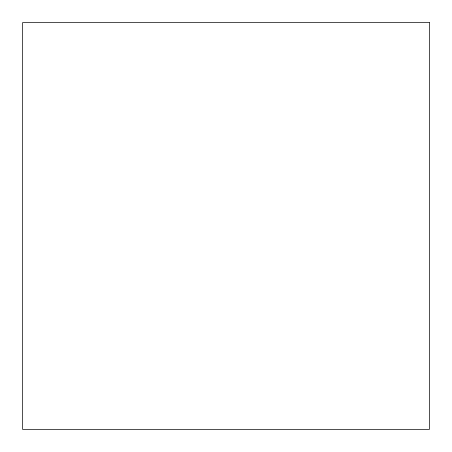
<?xml version="1.0" encoding="UTF-8"?>
<svg xmlns="http://www.w3.org/2000/svg" width="452" height="452" viewBox="0 0 452 452"><rect width="100%" height="100%" fill="white"/><g stroke="black" fill="none" stroke-linecap="round" stroke-linejoin="round"><path stroke-width="0.68" d="M429.4 22.6L22.6 22.6L22.6 429.4L429.4 429.4L429.4 22.6"/></g></svg>
